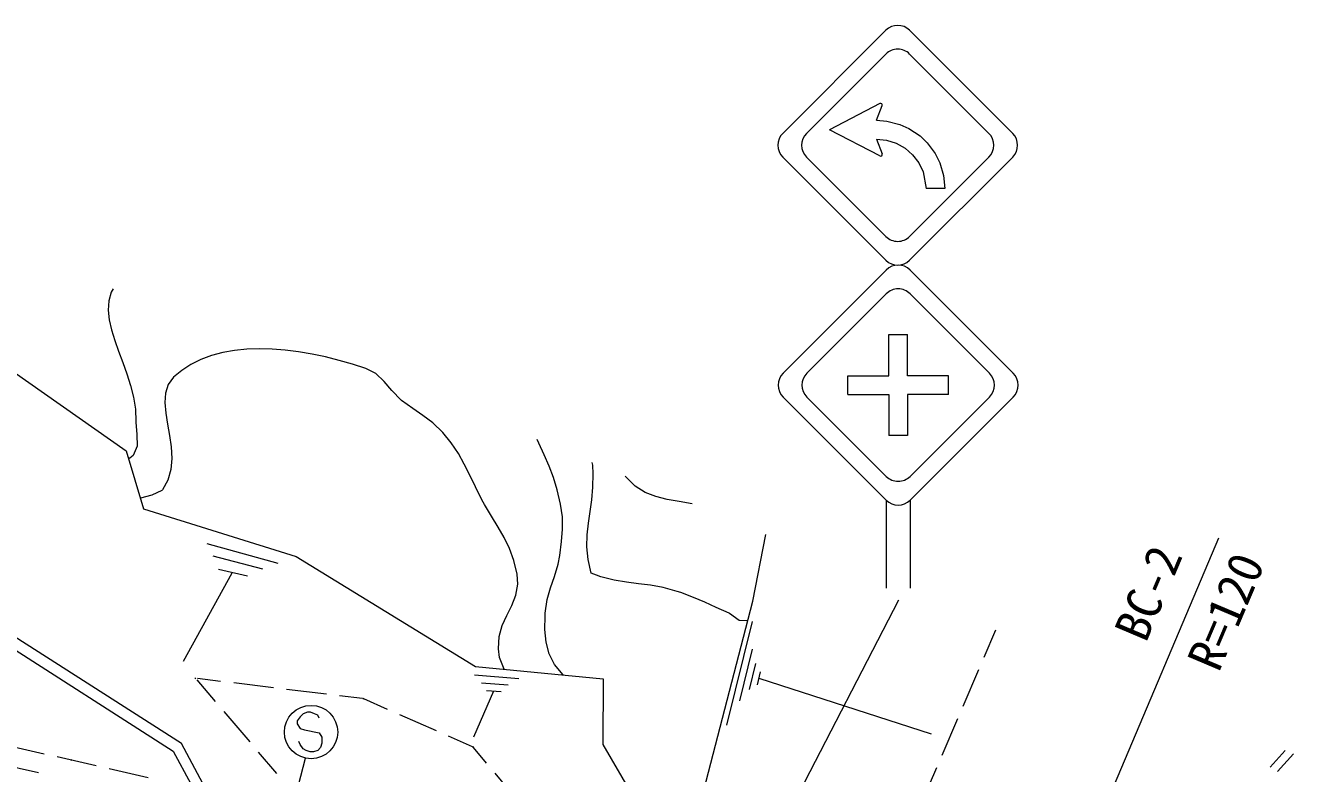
# Model space of a CAD drawing. Units: millimetres, scale not verified. Extents: x 40000 to 680000, y 20000 to 380000.
# Drawn here: x 465682 to 513239, y 299961 to 328016 of the extents above; entities that cross this region are included whole.
import ezdxf
from ezdxf.enums import TextEntityAlignment as Align

# ---------------------------------------------------------------- set-up
doc = ezdxf.new("R2010")
doc.units = ezdxf.units.MM
doc.header["$LTSCALE"] = 1000
for name, color, linetype, lineweight in [('M-BGD', 7, 'Continuous', 13), ('M-STR-HTXT', 7, 'Continuous', 13), ('M-STR-STRC', 7, 'Continuous', 13)]:
    doc.layers.add(name, color=color, linetype=linetype, lineweight=lineweight)
doc.styles.add('ＭＳ ゴシック', font='')
doc.styles.get('ＭＳ ゴシック').set_extended_font_data('MS Gothic')

msp = doc.modelspace()

# ---------------------------------------------------------------- linework, layer by layer
at = {"layer": 'M-BGD'}
for p, q in [((461193, 317852), (469457, 312065)), ((468811, 317682), (468790, 317337)), ((468903, 318009), (468811, 317682)), ((468978, 318138), (468903, 318009)), ((468790, 317337), (468829, 316974)), ((468829, 316974), (468915, 316596)), ((468915, 316596), (469036, 316203)), ((469036, 316203), (469180, 315797)), ((469180, 315797), (469334, 315380)), ((473524, 315828), (473085, 315750)), ((473981, 315875), (473524, 315828)), ((474452, 315891), (473981, 315875)), ((474936, 315878), (474452, 315891)), ((475429, 315839), (474936, 315878)), ((475929, 315776), (475429, 315839)), ((469334, 315380), (469486, 314952)), ((471892, 315303), (471544, 315077)), ((472266, 315489), (471892, 315303)), ((472664, 315638), (472266, 315489)), ((473085, 315750), (472664, 315638)), ((476434, 315689), (475929, 315776)), ((476941, 315582), (476434, 315689)), ((477448, 315456), (476941, 315582)), ((477952, 315313), (477448, 315456)), ((478452, 315155), (477952, 315313)), ((469486, 314952), (469623, 314516)), ((471544, 315077), (471240, 314823)), ((478824, 314966), (478452, 315155)), ((479140, 314667), (478824, 314966)), ((469623, 314516), (469734, 314072)), ((471039, 314551), (470937, 314231)), ((471240, 314823), (471039, 314551)), ((479424, 314320), (479140, 314667)), ((469734, 314072), (469806, 313622)), ((470937, 314231), (470913, 313872)), ((479774, 313967), (479424, 314320)), ((479787, 313956), (479774, 313967)), ((480205, 313645), (479787, 313956)), ((469806, 313622), (469827, 313167)), ((470913, 313872), (470944, 313482)), ((470944, 313482), (471007, 313069)), ((480588, 313387), (480205, 313645)), ((469827, 313167), (469827, 313144)), ((469827, 313144), (469859, 312670)), ((471007, 313069), (471081, 312642)), ((480957, 313113), (480588, 313387)), ((481330, 312751), (480957, 313113)), ((469859, 312670), (469878, 312234)), ((471081, 312642), (471143, 312210)), ((481648, 312363), (481330, 312751)), ((484938, 312356), (484879, 312488)), ((469457, 312065), (470116, 309895)), ((469878, 312234), (469728, 311889)), ((471143, 312210), (471170, 311781)), ((481918, 311962), (481648, 312363)), ((485141, 311912), (484938, 312356)), ((469598, 311793), (469547, 311770)), ((469728, 311889), (469598, 311793)), ((471170, 311781), (471140, 311364)), ((482141, 311564), (481918, 311962)), ((482345, 311153), (482141, 311564)), ((485323, 311490), (485141, 311912)), ((486958, 311521), (486939, 311631)), ((486975, 311201), (486958, 311521)), ((471140, 311364), (471030, 310968)), ((482555, 310714), (482345, 311153)), ((485486, 311061), (485323, 311490)), ((485628, 310596), (485486, 311061)), ((486963, 310699), (486975, 311201)), ((488211, 311075), (488179, 311116)), ((488552, 310740), (488211, 311075)), ((470799, 310575), (470420, 310399)), ((470819, 310600), (470799, 310575)), ((471030, 310968), (470819, 310600)), ((482800, 310231), (482555, 310714)), ((485749, 310068), (485628, 310596)), ((486917, 310231), (486963, 310699)), ((488924, 310507), (488552, 310740)), ((470420, 310399), (469995, 310294)), ((482895, 310057), (482800, 310231)), ((486855, 309784), (486917, 310231)), ((489324, 310350), (488924, 310507)), ((489751, 310244), (489324, 310350)), ((490204, 310161), (489751, 310244)), ((490685, 310074), (490204, 310161)), ((470116, 309895), (475837, 308108)), ((483157, 309610), (482895, 310057)), ((483405, 309203), (483157, 309610)), ((485817, 309592), (485749, 310068)), ((486793, 309347), (486855, 309784)), ((483633, 308811), (483405, 309203)), ((485791, 308662), (485828, 309126)), ((485828, 309126), (485817, 309592)), ((486750, 308909), (486793, 309347)), ((483833, 308404), (483633, 308811)), ((485720, 308139), (485791, 308662)), ((486741, 308459), (486750, 308909)), ((492958, 306433), (493450, 308924)), ((459578, 308268), (471228, 300806)), ((471531, 301087), (459814, 308591)), ((472487, 308585), (475146, 307852)), ((483999, 307956), (483833, 308404)), ((486785, 307985), (486741, 308459)), ((472706, 308122), (474571, 307638)), ((475837, 308108), (482563, 303982)), ((484124, 307439), (483999, 307956)), ((485524, 307352), (485658, 307812)), ((485658, 307812), (485720, 308139)), ((486898, 307477), (486785, 307985)), ((473419, 307475), (471595, 304159)), ((472923, 307622), (474006, 307374)), ((484149, 307069), (484124, 307439)), ((485376, 306928), (485524, 307352)), ((487097, 307398), (486898, 307477)), ((487266, 307343), (487097, 307398)), ((487765, 307216), (487266, 307343)), ((484076, 306652), (484149, 307069)), ((485249, 306486), (485376, 306928)), ((488229, 307137), (487765, 307216)), ((488677, 307080), (488229, 307137)), ((489129, 307021), (488677, 307080)), ((489604, 306934), (489129, 307021)), ((490121, 306796), (489604, 306934)), ((490259, 306750), (490121, 306796)), ((490736, 306571), (490259, 306750)), ((483741, 305895), (483925, 306268)), ((483925, 306268), (484076, 306652)), ((485178, 305975), (485249, 306486)), ((491158, 306384), (490736, 306571)), ((491032, 299000), (492958, 306433)), ((491584, 306186), (491158, 306384)), ((483567, 305513), (483741, 305895)), ((485164, 305360), (485173, 305869)), ((485173, 305869), (485178, 305975)), ((492072, 305972), (491584, 306186)), ((492085, 305967), (492072, 305972)), ((492446, 305708), (492085, 305967)), ((483446, 305101), (483567, 305513)), ((485205, 304891), (485164, 305360)), ((492931, 305660), (491975, 301776)), ((492765, 305688), (492446, 305708)), ((492768, 305692), (492765, 305688)), ((502061, 305344), (501619, 304316)), ((483423, 304637), (483446, 305101)), ((485318, 304457), (485205, 304891)), ((483457, 304314), (483423, 304637)), ((485524, 304049), (485318, 304457)), ((492934, 304629), (492456, 302687)), ((482563, 303982), (487345, 303515)), ((483642, 303876), (483457, 304314)), ((485846, 303662), (485524, 304049)), ((493058, 304084), (492819, 303113)), ((472043, 303517), (472080, 303551)), ((472110, 303477), (472796, 302671)), ((472998, 303421), (472136, 303525)), ((482524, 303669), (484189, 303529)), ((487345, 303515), (487333, 301058)), ((493241, 303781), (493121, 303296)), ((493181, 303538), (499652, 301449)), ((501422, 303857), (500830, 302478)), ((474983, 303180), (473494, 303360)), ((476969, 302940), (475480, 303120)), ((483238, 303059), (482489, 301326)), ((482780, 303362), (483788, 303290)), ((482970, 303084), (483521, 303046)), ((478327, 302776), (477465, 302880)), ((478333, 302756), (478370, 302790)), ((479266, 302371), (478374, 302763)), ((473121, 302290), (474093, 301148)), ((481097, 301565), (479724, 302169)), ((500633, 302019), (500042, 300640)), ((472441, 299400), (471531, 301087)), ((482446, 300971), (481554, 301363)), ((487333, 301058), (488357, 299291)), ((466387, 300697), (464925, 301032)), ((468337, 300251), (466875, 300586)), ((471228, 300806), (471890, 299579)), ((474417, 300768), (475103, 299962)), ((482451, 300944), (482487, 300978)), ((482975, 300358), (482485, 300942)), ((512924, 300828), (512362, 300207)), ((512637, 300035), (513239, 300698)), ((466173, 299987), (464711, 300322)), ((467391, 300458), (467428, 300492)), ((470287, 299805), (468824, 300139)), ((499844, 300181), (499253, 298802)), ((484261, 298827), (483297, 299976))]:
    msp.add_line(p, q, dxfattribs=at)
at = {"layer": 'M-STR-HTXT'}
msp.add_line((498107, 279702), (510431, 308800), dxfattribs=at)
at = {"layer": 'M-STR-STRC'}
for p, q in [((497948, 327832), (494084, 323967)), ((498839, 327832), (502704, 323967)), ((494974, 323967), (497948, 326941)), ((498839, 326941), (501813, 323967)), ((497721, 325085), (495838, 324103)), ((497602, 324456), (497809, 325007)), ((497602, 324456), (497979, 324428)), ((497979, 324428), (498467, 324305)), ((497721, 323121), (495838, 324103)), ((498467, 324305), (498812, 324152)), ((498812, 324152), (499230, 323872)), ((499230, 323872), (499503, 323611)), ((497602, 323750), (497809, 323199)), ((497602, 323750), (497977, 323712)), ((497977, 323712), (498337, 323598)), ((498337, 323598), (498667, 323414)), ((498667, 323414), (498952, 323167)), ((499503, 323611), (499801, 323206)), ((494084, 323076), (497948, 319212)), ((494974, 323076), (497948, 320103)), ((498839, 320103), (501813, 323076)), ((502704, 323076), (498839, 319212)), ((498952, 323167), (499181, 322867)), ((499801, 323206), (499970, 322868)), ((499181, 322867), (499345, 322528)), ((499345, 322528), (499455, 321898)), ((499970, 322868), (500114, 322386)), ((500114, 322386), (500161, 321898)), ((500161, 321898), (499455, 321898)), ((497964, 318842), (494095, 314974)), ((498855, 318842), (502724, 314974)), ((494987, 314974), (497964, 317951)), ((498855, 317951), (501832, 314974)), ((498056, 316420), (498763, 316420)), ((498056, 314881), (498056, 316420)), ((498763, 314881), (498763, 316420)), ((496518, 314175), (496518, 314881)), ((496518, 314881), (498056, 314881)), ((500301, 314881), (498763, 314881)), ((500301, 314175), (500301, 314881)), ((494095, 314082), (497964, 310214)), ((494987, 314082), (497964, 311106)), ((496518, 314175), (498056, 314175)), ((498056, 314175), (498056, 312636)), ((498763, 314175), (498763, 312636)), ((500301, 314175), (498763, 314175)), ((498855, 311106), (501832, 314082)), ((502724, 314082), (498855, 310214)), ((498763, 312636), (498056, 312636)), ((497964, 310214), (497964, 306909)), ((498854, 310214), (498854, 306909)), ((490887, 291883), (498439, 306483)), ((475983, 302093), (475875, 301938)), ((476100, 302203), (475983, 302093)), ((476260, 302260), (476100, 302203)), ((476377, 302260), (476260, 302260)), ((476530, 302208), (476377, 302260)), ((476649, 302149), (476530, 302208)), ((476699, 302044), (476649, 302149)), ((475875, 301938), (475875, 301823)), ((475875, 301823), (475986, 301655)), ((475986, 301655), (476145, 301603)), ((476145, 301603), (476699, 301490)), ((475986, 301056), (475932, 301160)), ((476094, 300892), (475986, 301056)), ((476699, 301490), (476802, 301331)), ((476804, 301101), (476755, 300944)), ((476802, 301331), (476804, 301101)), ((476206, 300834), (476094, 300892)), ((476361, 300780), (476206, 300834)), ((476483, 300780), (476361, 300780)), ((476645, 300831), (476483, 300780)), ((476755, 300944), (476645, 300831)), ((474526, 294063), (476184, 300543))]:
    msp.add_line(p, q, dxfattribs=at)
msp.add_circle((476396, 301520), 1000, dxfattribs=at)
for centre, radius, start, end in [((498394, 327386), 630, 45, 135), ((498394, 326495), 630, 44.9999, 135), ((497750, 325029), 63, 339.444, 117.5528), ((494529, 323522), 630, 135, 225), ((495420, 323522), 630, 135, 225), ((501367, 323522), 630, 315.0001, 44.9998), ((502258, 323522), 630, 315, 45), ((497750, 323176), 63, 242.4472, 20.556), ((498394, 320548), 630, 225, 315.0001), ((498394, 319657), 630, 225, 315), ((498409, 318397), 631, 45, 135), ((498409, 317505), 631, 44.9999, 135), ((494541, 314528), 631, 135, 225), ((495433, 314528), 631, 135, 225), ((501386, 314528), 631, 315.0001, 44.9998), ((502278, 314528), 631, 315, 45), ((498409, 311552), 631, 225, 315.0001), ((498409, 310660), 631, 225, 315)]:
    msp.add_arc(centre, radius, start, end, dxfattribs=at)

# ---------------------------------------------------------------- texts
at = {"layer": 'M-STR-HTXT', "style": 'ＭＳ ゴシック'}
for s, p in [('BC-2', (508061, 304670)), ('R=120', (510795, 303565))]:
    msp.add_text(s, height=1320, rotation=67.045, dxfattribs=at).set_placement(p, align=Align.BOTTOM_LEFT)

doc.saveas('drawing.dxf')
